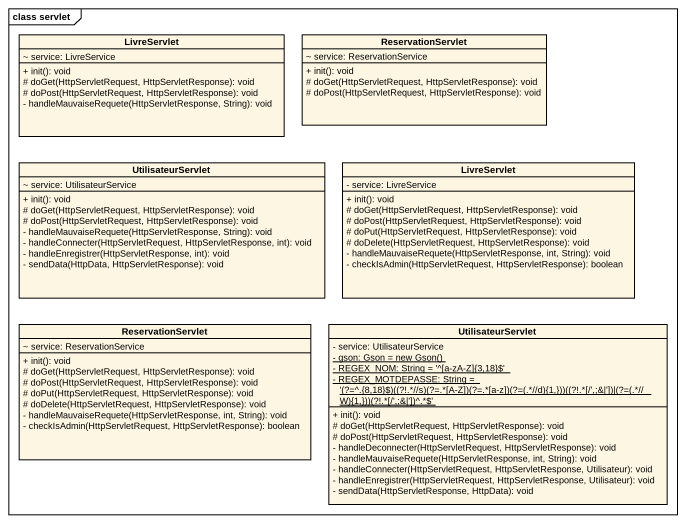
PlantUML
@startuml
mainframe class servlet
hide circle
hide empty members
skinparam classAttributeIconSize 0
class LivreServlet {
  ~ service: LivreService
  + init(): void
  # doGet(HttpServletRequest, HttpServletResponse): void
  # doPost(HttpServletRequest, HttpServletResponse): void
  - handleMauvaiseRequete(HttpServletResponse, String): void
}
class ReservationServlet {
  ~ service: ReservationService
  + init(): void
  # doGet(HttpServletRequest, HttpServletResponse): void
  # doPost(HttpServletRequest, HttpServletResponse): void
}
class UtilisateurServlet {
  ~ service: UtilisateurService
  + init(): void
  # doGet(HttpServletRequest, HttpServletResponse): void
  # doPost(HttpServletRequest, HttpServletResponse): void
  - handleMauvaiseRequete(HttpServletResponse, String): void
  - handleConnecter(HttpServletRequest, HttpServletResponse, int): void
  - handleEnregistrer(HttpServletResponse, int): void
  - sendData(HttpData, HttpServletResponse): void
}
class "LivreServlet" as LivreServlet_2 {
  - service: LivreService
  + init(): void
  # doGet(HttpServletRequest, HttpServletResponse): void
  # doPost(HttpServletRequest, HttpServletResponse): void
  # doPut(HttpServletRequest, HttpServletResponse): void
  # doDelete(HttpServletRequest, HttpServletResponse): void
  - handleMauvaiseRequete(HttpServletResponse, int, String): void
  - checkIsAdmin(HttpServletRequest, HttpServletResponse): boolean
}
class "ReservationServlet" as ReservationServlet_2 {
  ~ service: ReservationService
  + init(): void
  # doGet(HttpServletRequest, HttpServletResponse): void
  # doPost(HttpServletRequest, HttpServletResponse): void
  # doPut(HttpServletRequest, HttpServletResponse): void
  # doDelete(HttpServletRequest, HttpServletResponse): void
  - handleMauvaiseRequete(HttpServletResponse, int, String): void
  - checkIsAdmin(HttpServletRequest, HttpServletResponse): boolean
}
class "UtilisateurServlet" as UtilisateurServlet_2 {
  - service: UtilisateurService
  {static} {field} - gson: Gson = new Gson()
  {static} - REGEX_NOM: String = '^[a-zA-Z]{3,18}$'
  {static} {field} - REGEX_MOTDEPASSE: String = '(?=^.{8,18}$)((?!.*~//s)(?=.*[A-Z])(?=.*[a-z])(?=(.*~//d){1,}))((?!.*[/',;&|'])|(?=(.*~//W){1,}))(?!.*[/',;&|'])^.*$'
  + init(): void
  # doGet(HttpServletRequest, HttpServletResponse): void
  # doPost(HttpServletRequest, HttpServletResponse): void
  - handleDeconnecter(HttpServletRequest, HttpServletResponse): void
  - handleMauvaiseRequete(HttpServletResponse, int, String): void
  - handleConnecter(HttpServletRequest, HttpServletResponse, Utilisateur): void
  - handleEnregistrer(HttpServletRequest, HttpServletResponse, Utilisateur): void
  - sendData(HttpServletResponse, HttpData): void
}
@enduml
